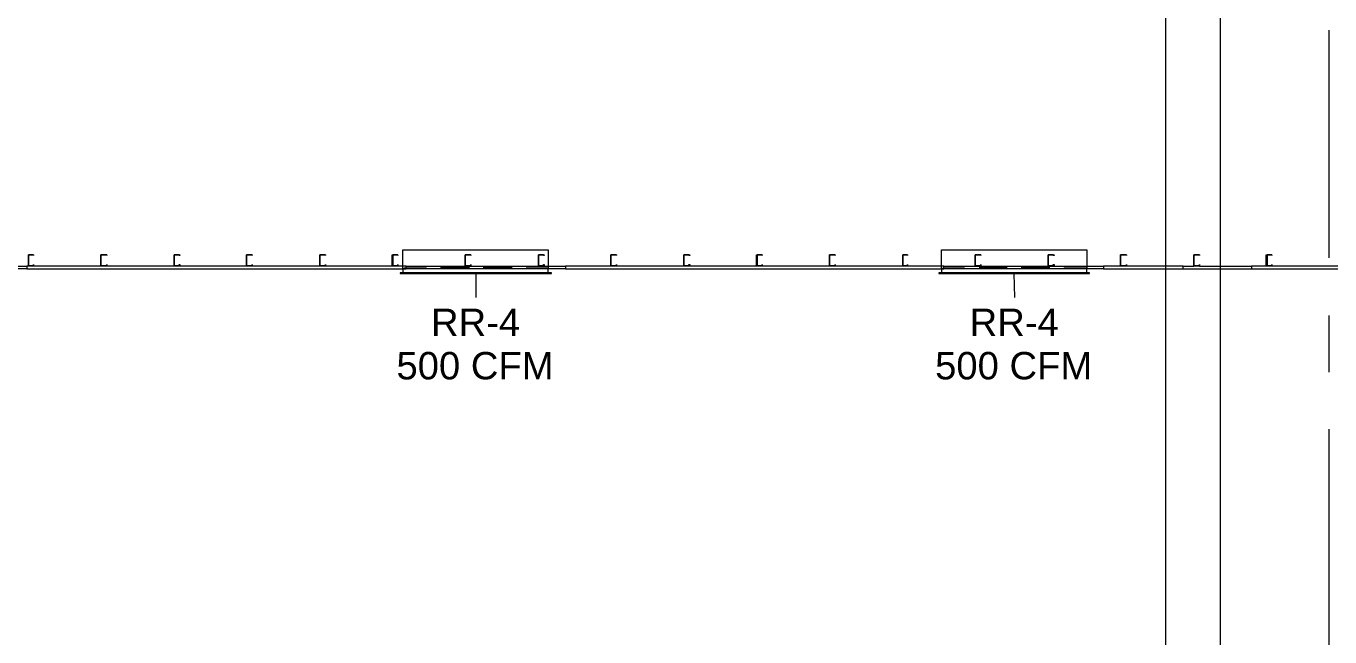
# Model space of a CAD drawing. Header units: metres. Extents: x 39 to 278, y -7 to 151.
# Drawn here: x 88.01 to 95.28, y 21.31 to 24.71 of the extents above; entities that cross this region are included whole.
import ezdxf

# ---------------------------------------------------------------- set-up
doc = ezdxf.new("R2010")
doc.units = ezdxf.units.M
doc.layers.add('HVAC - Ductos', color=5, linetype='Continuous', lineweight=50)
doc.layers.add('PDF_Geometry', color=7, linetype='Continuous', true_color=0xaaaaaa)
doc.layers.add('PDF_Solid Fills', color=7, linetype='Continuous', true_color=0xffffff)
doc.layers.add('PDF_Text', color=7, linetype='Continuous')
doc.styles.add('PDF Helvetica', font='')
doc.styles.get('PDF Helvetica').set_extended_font_data('Helvetica')

msp = doc.modelspace()

# ---------------------------------------------------------------- hatches: boundary and pattern name
at = {"layer": 'PDF_Solid Fills', "lineweight": 0, "transparency": 33554559}
h = msp.add_hatch(color=256, dxfattribs=at)
h.paths.add_polyline_path([(94.9222, 23.3786), (94.9267, 23.4382), (94.9222, 23.4382)])
h.paths.add_polyline_path([(94.9542, 23.3786), (94.9267, 23.3786), (94.9542, 23.374)])

# ---------------------------------------------------------------- linework, layer by layer
at = {"layer": 'HVAC - Ductos', "lineweight": 0}
msp.add_lwpolyline([(94.6655, 28.3699), (94.6655, 18.1994), (94.363, 18.1994), (94.363, 28.3699)], close=True, dxfattribs=at)
for points in [[(90.9346, 23.3373), (90.9209, 23.3373), (90.9209, 23.3603), (90.1096, 23.3603), (90.1096, 23.4657), (90.9209, 23.4657), (90.9209, 23.3603), (90.1096, 23.3603), (90.1096, 23.3373), (90.0959, 23.3373), (90.0959, 23.3328), (90.9392, 23.3328), (90.9392, 23.3373), (90.0959, 23.3373)], [(93.9367, 23.3373), (93.923, 23.3373), (93.923, 23.3603), (93.1117, 23.3603), (93.1117, 23.4657), (93.923, 23.4657), (93.923, 23.3603), (93.1117, 23.3603), (93.1117, 23.3373), (93.098, 23.3373), (93.098, 23.3328), (93.9367, 23.3328), (93.9367, 23.3373), (93.098, 23.3373)], [(90.2425, 23.3603), (90.1187, 23.3603), (90.1187, 23.3649), (90.2425, 23.3649)], [(90.1187, 23.3328), (90.9117, 23.3328)], [(90.4809, 23.3649), (90.3204, 23.3649)], [(90.4809, 23.3603), (90.3204, 23.3603)], [(90.5175, 23.3328), (90.5175, 23.1999)], [(90.7192, 23.3649), (90.5587, 23.3649)], [(90.7192, 23.3603), (90.5587, 23.3603)], [(90.7971, 23.3649), (90.9163, 23.3649), (90.9163, 23.3603), (90.7971, 23.3603)], [(93.2401, 23.3603), (93.1209, 23.3603), (93.1209, 23.3649), (93.2401, 23.3649)], [(93.1209, 23.3328), (93.9138, 23.3328)], [(93.4784, 23.3649), (93.3225, 23.3649)], [(93.4784, 23.3603), (93.3225, 23.3603)], [(93.5151, 23.3328), (93.5196, 23.1999)], [(93.7167, 23.3649), (93.5563, 23.3649)], [(93.7167, 23.3603), (93.5563, 23.3603)], [(93.7946, 23.3649), (93.9184, 23.3649), (93.9184, 23.3603), (93.7946, 23.3603)]]:
    msp.add_lwpolyline(points, dxfattribs=at)
at = {"layer": 'PDF_Geometry', "lineweight": 0}
for points in [[(95.2704, 24.6895), (95.2704, 23.4199)], [(88.0241, 23.4382), (88.0241, 23.4382)], [(88.0241, 23.4382), (88.0241, 23.4382)], [(88.0517, 23.4336), (88.0517, 23.4336)], [(88.4596, 23.4336), (88.4596, 23.4336)], [(88.8354, 23.4382), (88.8354, 23.4382)], [(88.8354, 23.4382), (88.8354, 23.4382)], [(89.2709, 23.4336), (89.2709, 23.4336)], [(89.6467, 23.4382), (89.6467, 23.4382)], [(89.6467, 23.4382), (89.6467, 23.4382)], [(89.6787, 23.4336), (89.6787, 23.4336)], [(90.0546, 23.4382), (90.0546, 23.4382)], [(90.0821, 23.4336), (90.0821, 23.4336)], [(90.4579, 23.4382), (90.4579, 23.4382)], [(90.4579, 23.4382), (90.4579, 23.4382)], [(90.4901, 23.4336), (90.4901, 23.4336)], [(90.8659, 23.4382), (90.8659, 23.4382)], [(90.8659, 23.4382), (90.8659, 23.4382)], [(91.3013, 23.4336), (91.3013, 23.4336)], [(91.6771, 23.4382), (91.6771, 23.4382)], [(91.6771, 23.4382), (91.6771, 23.4382)], [(92.0851, 23.4382), (92.0851, 23.4382)], [(92.1125, 23.4336), (92.1125, 23.4336)], [(92.4884, 23.4382), (92.4884, 23.4382)], [(92.4884, 23.4382), (92.4884, 23.4382)], [(92.5204, 23.4336), (92.5204, 23.4336)], [(92.8963, 23.4382), (92.8963, 23.4382)], [(92.8963, 23.4382), (92.8963, 23.4382)], [(92.9238, 23.4336), (92.9238, 23.4336)], [(93.3043, 23.374), (93.2997, 23.374), (93.2997, 23.3786), (93.2997, 23.4382), (93.3043, 23.4382), (93.3317, 23.4382), (93.3317, 23.4336), (93.3317, 23.4382), (93.3043, 23.4382), (93.2997, 23.4382), (93.2997, 23.3786), (93.3043, 23.3786), (93.3317, 23.3786), (93.3317, 23.3832), (93.3317, 23.374)], [(93.3317, 23.4336), (93.3317, 23.4336)], [(93.3317, 23.4336), (93.3317, 23.4336)], [(93.7075, 23.4382), (93.7075, 23.4382)], [(93.7075, 23.4382), (93.7075, 23.4382)], [(93.7075, 23.374), (93.7075, 23.3786), (93.7075, 23.4382), (93.7396, 23.4382), (93.7396, 23.4336), (93.7351, 23.4336), (93.7351, 23.4382), (93.7075, 23.4382), (93.7075, 23.3786), (93.7351, 23.3786), (93.7351, 23.3832), (93.7396, 23.3832), (93.7396, 23.374)], [(93.7075, 23.4382), (93.7075, 23.4382)], [(93.7075, 23.4382), (93.7075, 23.4382)], [(94.143, 23.4336), (94.143, 23.4336)], [(94.5188, 23.4382), (94.5188, 23.4382)], [(94.5188, 23.4382), (94.5188, 23.4382)], [(94.5509, 23.4336), (94.5509, 23.4336)], [(94.9267, 23.4382), (94.9267, 23.4382)], [(94.9543, 23.4336), (94.9543, 23.4336)], [(88.015, 23.3603), (87.1258, 23.3603), (87.1258, 23.374), (88.015, 23.374), (88.015, 23.3603), (90.1279, 23.3603)], [(88.0241, 23.3786), (88.0241, 23.3786)], [(88.0517, 23.3832), (88.0517, 23.3832)], [(88.4596, 23.3832), (88.4596, 23.3832)], [(88.8354, 23.3786), (88.8354, 23.3786)], [(89.2709, 23.3832), (89.2709, 23.3832)], [(89.6467, 23.3786), (89.6467, 23.3786)], [(89.6787, 23.3832), (89.6787, 23.3832)], [(90.0546, 23.3786), (90.0546, 23.3786)], [(90.0821, 23.3832), (90.0821, 23.3832)], [(91.0171, 23.3603), (90.1279, 23.3603), (90.1279, 23.374), (91.0171, 23.374), (91.0171, 23.3603), (93.1255, 23.3603)], [(90.4579, 23.3786), (90.4579, 23.3786)], [(90.4901, 23.3832), (90.4901, 23.3832)], [(90.8659, 23.3786), (90.8659, 23.3786)], [(91.3013, 23.3832), (91.3013, 23.3832)], [(91.6771, 23.3786), (91.6771, 23.3786)], [(92.0851, 23.3786), (92.0851, 23.3786)], [(92.1125, 23.3832), (92.1125, 23.3832)], [(92.4884, 23.3786), (92.4884, 23.3786)], [(92.5204, 23.3832), (92.5204, 23.3832)], [(92.8963, 23.3786), (92.8963, 23.3786)], [(92.9238, 23.3832), (92.9238, 23.3832)], [(94.0146, 23.3603), (93.1255, 23.3603), (93.1255, 23.374), (94.0146, 23.374), (94.0146, 23.3603), (94.4592, 23.3603), (94.8396, 23.3603)], [(93.3317, 23.3832), (93.3317, 23.3832)], [(93.3317, 23.3832), (93.3317, 23.3832)], [(93.7075, 23.3786), (93.7075, 23.3786)], [(93.7075, 23.3786), (93.7075, 23.3786)], [(94.143, 23.3832), (94.143, 23.3832)], [(94.4592, 23.3603), (94.4592, 23.374), (94.5188, 23.374)], [(94.5188, 23.3786), (94.5188, 23.3786)], [(94.5509, 23.3832), (94.5509, 23.3832)], [(94.5509, 23.374), (94.8396, 23.374), (94.8396, 23.3603), (95.848, 23.3603)], [(94.9267, 23.3786), (94.9267, 23.3786)], [(94.9543, 23.3832), (94.9543, 23.3832)], [(95.2704, 23.099), (95.2704, 22.7828)], [(95.2704, 22.4665), (95.2704, 21.197)]]:
    msp.add_lwpolyline(points, dxfattribs=at)
for points in [[(88.0241, 23.374), (88.0241, 23.3786), (88.0241, 23.4382), (88.0517, 23.4382), (88.0517, 23.4336), (88.0517, 23.4382), (88.0241, 23.4382), (88.0241, 23.3786), (88.0517, 23.3786), (88.0517, 23.3832), (88.0517, 23.374)], [(88.4321, 23.374), (88.4275, 23.374), (88.4275, 23.3786), (88.4275, 23.4382), (88.4321, 23.4382), (88.4596, 23.4382), (88.4596, 23.4336), (88.4596, 23.4382), (88.4321, 23.4382), (88.4275, 23.4382), (88.4275, 23.3786), (88.4321, 23.3786), (88.4596, 23.3786), (88.4596, 23.3832), (88.4596, 23.374)], [(88.8354, 23.374), (88.8354, 23.3786), (88.8354, 23.4382), (88.8675, 23.4382), (88.8675, 23.4336), (88.8629, 23.4336), (88.8629, 23.4382), (88.8354, 23.4382), (88.8354, 23.3786), (88.8629, 23.3786), (88.8629, 23.3832), (88.8675, 23.3832), (88.8675, 23.374)], [(89.2433, 23.374), (89.2387, 23.374), (89.2387, 23.3786), (89.2387, 23.4382), (89.2433, 23.4382), (89.2709, 23.4382), (89.2709, 23.4336), (89.2709, 23.4382), (89.2433, 23.4382), (89.2387, 23.4382), (89.2387, 23.3786), (89.2433, 23.3786), (89.2709, 23.3786), (89.2709, 23.3832), (89.2709, 23.374)], [(89.6467, 23.374), (89.6467, 23.3786), (89.6467, 23.4382), (89.6787, 23.4382), (89.6787, 23.4336), (89.6787, 23.4382), (89.6467, 23.4382), (89.6467, 23.3786), (89.6787, 23.3786), (89.6787, 23.3832), (89.6787, 23.374)], [(90.0546, 23.374), (90.05, 23.3786), (90.05, 23.4382), (90.0546, 23.4382), (90.0821, 23.4382), (90.0821, 23.4336), (90.0821, 23.4382), (90.0546, 23.4382), (90.0546, 23.3786), (90.0821, 23.3786), (90.0821, 23.3832), (90.0821, 23.374)], [(90.4579, 23.374), (90.4579, 23.3786), (90.4579, 23.4382), (90.4901, 23.4382), (90.4901, 23.4336), (90.4901, 23.4382), (90.4579, 23.4382), (90.4579, 23.3786), (90.4901, 23.3786), (90.4901, 23.3832), (90.4901, 23.374)], [(90.8659, 23.374), (90.8659, 23.3786), (90.8659, 23.4382), (90.8979, 23.4382), (90.8979, 23.4336), (90.8933, 23.4336), (90.8933, 23.4382), (90.8659, 23.4382), (90.8659, 23.3786), (90.8933, 23.3786), (90.8933, 23.3832), (90.8979, 23.3832), (90.8979, 23.374)], [(91.2738, 23.374), (91.2692, 23.374), (91.2692, 23.3786), (91.2692, 23.4382), (91.2738, 23.4382), (91.3013, 23.4382), (91.3013, 23.4336), (91.3013, 23.4382), (91.2738, 23.4382), (91.2692, 23.4382), (91.2692, 23.3786), (91.2738, 23.3786), (91.3013, 23.3786), (91.3013, 23.3832), (91.3013, 23.374)], [(91.6771, 23.374), (91.6771, 23.3786), (91.6771, 23.4382), (91.7092, 23.4382), (91.7092, 23.4336), (91.7046, 23.4336), (91.7046, 23.4382), (91.6771, 23.4382), (91.6771, 23.3786), (91.7046, 23.3786), (91.7046, 23.3832), (91.7092, 23.3832), (91.7092, 23.374)], [(92.0851, 23.374), (92.0805, 23.374), (92.0805, 23.3786), (92.0805, 23.4382), (92.0851, 23.4382), (92.1125, 23.4382), (92.1125, 23.4336), (92.1125, 23.4382), (92.0851, 23.4382), (92.0851, 23.3786), (92.1125, 23.3786), (92.1125, 23.3832), (92.1125, 23.374)], [(92.4884, 23.374), (92.4884, 23.3786), (92.4884, 23.4382), (92.5204, 23.4382), (92.5204, 23.4336), (92.5204, 23.4382), (92.4884, 23.4382), (92.4884, 23.3786), (92.5204, 23.3786), (92.5204, 23.3832), (92.5204, 23.374)], [(92.8963, 23.374), (92.8963, 23.3786), (92.8963, 23.4382), (92.9238, 23.4382), (92.9238, 23.4336), (92.9238, 23.4382), (92.8963, 23.4382), (92.8963, 23.3786), (92.9238, 23.3786), (92.9238, 23.3832), (92.9238, 23.374)], [(93.3043, 23.374), (93.2997, 23.374), (93.2997, 23.3786), (93.2997, 23.4382), (93.3043, 23.4382), (93.3317, 23.4382), (93.3317, 23.4336), (93.3317, 23.4382), (93.3043, 23.4382), (93.2997, 23.4382), (93.2997, 23.3786), (93.3043, 23.3786), (93.3317, 23.3786), (93.3317, 23.3832), (93.3317, 23.374)], [(93.7075, 23.374), (93.7075, 23.3786), (93.7075, 23.4382), (93.7396, 23.4382), (93.7396, 23.4336), (93.7351, 23.4336), (93.7351, 23.4382), (93.7075, 23.4382), (93.7075, 23.3786), (93.7351, 23.3786), (93.7351, 23.3832), (93.7396, 23.3832), (93.7396, 23.374)], [(94.1155, 23.374), (94.1109, 23.374), (94.1109, 23.3786), (94.1109, 23.4382), (94.1155, 23.4382), (94.143, 23.4382), (94.143, 23.4336), (94.143, 23.4382), (94.1155, 23.4382), (94.1109, 23.4382), (94.1109, 23.3786), (94.1155, 23.3786), (94.143, 23.3786), (94.143, 23.3832), (94.143, 23.374)], [(94.5188, 23.374), (94.5188, 23.3786), (94.5188, 23.4382), (94.5509, 23.4382), (94.5509, 23.4336), (94.5509, 23.4382), (94.5188, 23.4382), (94.5188, 23.3786), (94.5509, 23.3786), (94.5509, 23.3832), (94.5509, 23.374)], [(94.9267, 23.374), (94.9222, 23.3786), (94.9222, 23.4382), (94.9267, 23.4382), (94.9543, 23.4382), (94.9543, 23.4336), (94.9543, 23.4382), (94.9267, 23.4382), (94.9267, 23.3786), (94.9543, 23.3786), (94.9543, 23.3832), (94.9543, 23.374)], [(90.1279, 23.374), (88.015, 23.374), (88.015, 23.3603), (90.1279, 23.3603)], [(93.1255, 23.374), (91.0171, 23.374), (91.0171, 23.3603), (93.1255, 23.3603)], [(94.4592, 23.374), (94.0146, 23.374), (94.0146, 23.3603), (94.4592, 23.3603)], [(95.848, 23.374), (94.8396, 23.374), (94.8396, 23.3603), (95.848, 23.3603)]]:
    msp.add_lwpolyline(points, close=True, dxfattribs=at)
at = {"layer": 'PDF_Geometry', "color": 254, "lineweight": 0, "true_color": 0xd2d2d2}
for points in [[(89.2387, 23.4382), (89.2387, 23.4382)], [(89.2433, 23.4382), (89.2433, 23.4382)], [(94.1109, 23.4016), (94.1109, 23.4016)], [(88.0517, 23.374), (88.0517, 23.3786)], [(91.6954, 23.374), (91.6954, 23.3786)], [(92.0805, 23.3832), (92.0851, 23.3832)], [(93.7075, 23.3786), (93.7075, 23.3786)]]:
    msp.add_lwpolyline(points, dxfattribs=at)

# ---------------------------------------------------------------- texts
at = {"layer": 'PDF_Text', "lineweight": 0, "char_height": 0.15247, "attachment_point": 4, "style": 'PDF Helvetica'}
for s, insert in [('RR-4', (90.2671, 23.0616)), ('RR-4', (93.2693, 23.0616)), ('500 CFM', (90.0746, 22.8186)), ('500 CFM', (93.0768, 22.8186))]:
    msp.add_mtext(s, dxfattribs=dict(at, insert=insert))

doc.saveas('drawing.dxf')
